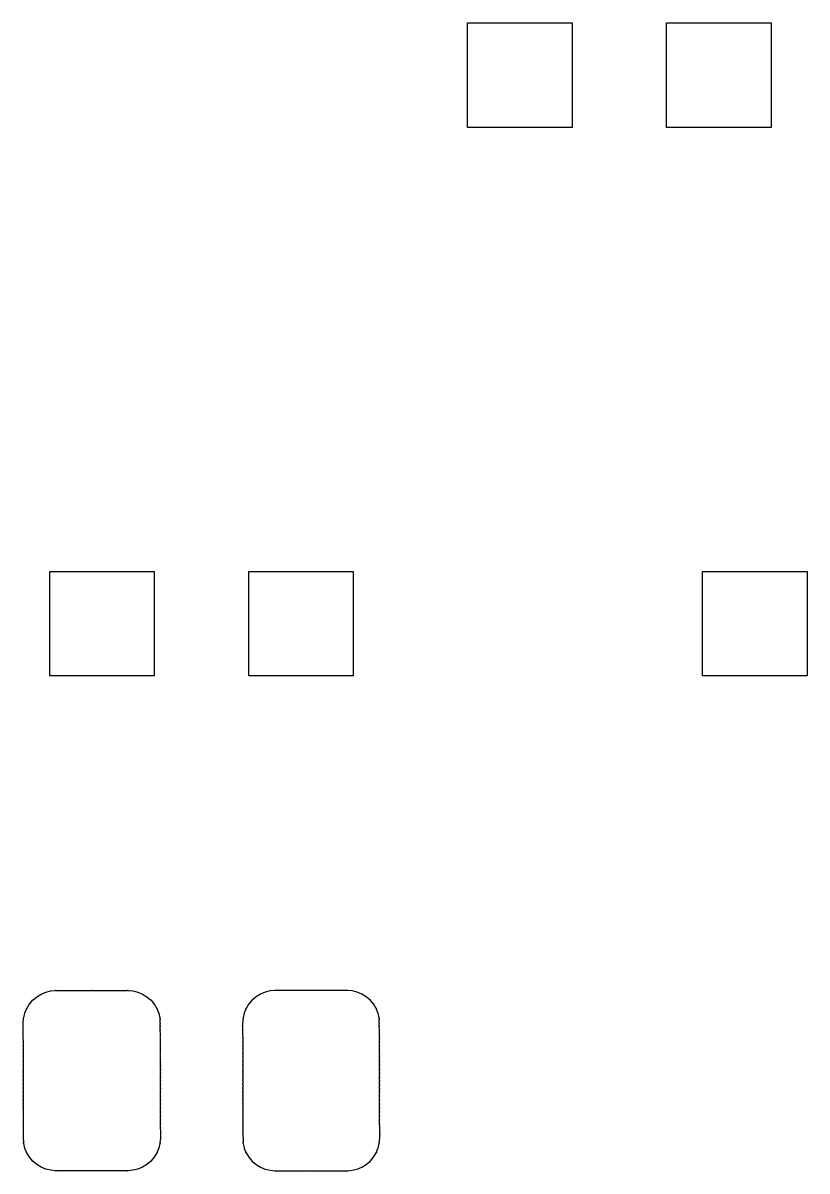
# Model space of a CAD drawing. Header units: millimetres. Extents: x -69.5 to 0, y -72.2 to 0.
# Drawn here: x -23.37 to -17.36, y -54.69 to -45.9 of the extents above; entities that cross this region are included whole.
import ezdxf

# ---------------------------------------------------------------- set-up
doc = ezdxf.new("R2010")
doc.units = ezdxf.units.MM
doc.layers.get('0').update_dxf_attribs({"linetype": 'CONTINUOUS'})

msp = doc.modelspace()

# ---------------------------------------------------------------- linework, layer by layer
for points in [[(-19.162, -45.9), (-19.162, -46.7), (-19.962, -46.7), (-19.962, -45.9)], [(-17.638, -45.9), (-17.638, -46.7), (-18.438, -46.7), (-18.438, -45.9)], [(-23.162, -50.9), (-23.162, -50.1), (-22.362, -50.1), (-22.362, -50.9)], [(-21.638, -50.9), (-21.638, -50.1), (-20.838, -50.1), (-20.838, -50.9)], [(-18.162, -50.9), (-18.162, -50.1), (-17.362, -50.1), (-17.362, -50.9)]]:
    msp.add_lwpolyline(points, close=True)
for points in [[(-23.3526, -54.5177), (-23.3528, -54.5173), (-23.3613, -54.4815, -0.36518), (-23.3642, -54.4801, -0.399927), (-23.3619, -54.4775), (-23.3619, -54.4725, -0.987797), (-23.3619, -54.4675), (-23.362, -54.4425, -0.987329), (-23.362, -54.4375), (-23.3621, -54.4225, -1.000266), (-23.3621, -54.4175), (-23.3621, -54.4125, -0.98686), (-23.3621, -54.4075), (-23.3622, -54.3925, -0.999791), (-23.3622, -54.3875), (-23.3622, -54.3825, -0.986392), (-23.3622, -54.3775), (-23.3623, -54.3625, -0.999317), (-23.3623, -54.3575), (-23.3623, -54.3525, -0.985924), (-23.3623, -54.3475), (-23.3624, -54.3325, -0.998843), (-23.3624, -54.3275), (-23.3624, -54.3225, -0.985457), (-23.3624, -54.3175), (-23.3625, -54.3025, -0.998369), (-23.3625, -54.2975), (-23.3625, -54.2925, -0.984989), (-23.3625, -54.2875), (-23.3626, -54.2725, -0.997896), (-23.3626, -54.2675), (-23.3626, -54.2625, -0.984522), (-23.3626, -54.2575), (-23.3627, -54.2425, -0.997422), (-23.3627, -54.2375), (-23.3627, -54.2325, -0.984055), (-23.3627, -54.2275), (-23.3628, -54.2125, -0.99695), (-23.3628, -54.2075), (-23.3628, -54.2025, -0.983588), (-23.3628, -54.1975), (-23.3629, -54.1825, -0.996477), (-23.3629, -54.1775), (-23.3629, -54.1725, -0.983122), (-23.363, -54.1675), (-23.363, -54.1525, -0.996004), (-23.363, -54.1475), (-23.363, -54.1425, -0.982655), (-23.3631, -54.1375), (-23.3631, -54.1225, -0.995532), (-23.3631, -54.1175), (-23.3631, -54.1125, -0.982189), (-23.3632, -54.1075), (-23.3632, -54.0925, -0.99506), (-23.3632, -54.0875), (-23.3632, -54.0825, -0.981723), (-23.3633, -54.0775), (-23.3633, -54.0625, -0.994588), (-23.3633, -54.0575), (-23.3633, -54.0525, -0.981257), (-23.3634, -54.0475), (-23.3634, -54.0325, -0.994116), (-23.3634, -54.0275), (-23.3634, -54.0225, -0.980792), (-23.3635, -54.0175), (-23.3635, -54.0025, -0.993645), (-23.3635, -53.9975), (-23.3635, -53.9925, -0.980326), (-23.3636, -53.9875), (-23.3636, -53.9725, -0.993173), (-23.3636, -53.9675), (-23.3636, -53.9625, -0.979861), (-23.3637, -53.9575), (-23.3637, -53.9425, -0.992702), (-23.3637, -53.9375), (-23.3637, -53.9325, -0.979396), (-23.3638, -53.9275), (-23.3638, -53.9125, -0.992231), (-23.3638, -53.9075), (-23.3639, -53.8825, -0.991761), (-23.3639, -53.8775), (-23.364, -53.8525, -0.99129), (-23.364, -53.8475), (-23.3641, -53.8225, -0.99082), (-23.3641, -53.8175), (-23.3642, -53.7925, -0.99035), (-23.3642, -53.7875), (-23.3643, -53.7625, -0.98988), (-23.3643, -53.7575), (-23.3644, -53.7325, -0.989411), (-23.3644, -53.7275), (-23.3645, -53.7025, -0.988942), (-23.3645, -53.6975), (-23.3646, -53.6725, -0.988473), (-23.3646, -53.6675), (-23.3647, -53.6425, -0.988004), (-23.3647, -53.6375), (-23.3648, -53.6125, -0.987535), (-23.3648, -53.6075), (-23.3649, -53.5925, -1.000475), (-23.3649, -53.5875), (-23.3649, -53.5825, -0.987067), (-23.3649, -53.5775), (-23.365, -53.56), (-23.362, -53.5225, -0.388553), (-23.3642, -53.5199, -0.362856), (-23.3613, -53.5185), (-23.3528, -53.4827), (-23.3526, -53.4823, -0.238956), (-23.3541, -53.4806, -0.244113), (-23.3519, -53.4804), (-23.3402, -53.4523, -0.713616), (-23.34, -53.4476, 0.180694), (-23.3387, -53.4488), (-23.3378, -53.4465), (-23.3173, -53.4131), (-23.3163, -53.4119, -0.156349), (-23.3171, -53.4106, -0.159375), (-23.3157, -53.4112), (-23.2934, -53.3851, -1.082571), (-23.2899, -53.3816), (-23.2619, -53.3577), (-23.2285, -53.3372), (-23.1923, -53.3222), (-23.1541, -53.3131), (-23.1175, -53.3102, -0.437581), (-23.115, -53.3075, -0.414214), (-23.1125, -53.31), (-22.8425, -53.31, -1), (-22.8375, -53.31), (-22.5675, -53.31, -0.437793), (-22.5648, -53.3075, -0.414005), (-22.5625, -53.3102), (-22.5259, -53.3131), (-22.4877, -53.3222), (-22.4515, -53.3372), (-22.4181, -53.3577), (-22.3901, -53.3816, -1.082571), (-22.3866, -53.3851), (-22.3643, -53.4112, -0.159375), (-22.3629, -53.4106, -0.156349), (-22.3637, -53.4119), (-22.3627, -53.4131), (-22.3422, -53.4465), (-22.3413, -53.4488, 0.180694), (-22.34, -53.4476, -0.713616), (-22.3398, -53.4523), (-22.3281, -53.4804, -0.244113), (-22.3259, -53.4806, -0.238956), (-22.3274, -53.4823), (-22.3272, -53.4827), (-22.3187, -53.5185, -0.36518), (-22.3158, -53.5199, -0.399927), (-22.3181, -53.5225), (-22.3181, -53.5275, -0.987797), (-22.3181, -53.5325), (-22.318, -53.5575, -0.987329), (-22.318, -53.5625), (-22.3179, -53.5775, -1.000266), (-22.3179, -53.5825), (-22.3179, -53.5875, -0.98686), (-22.3179, -53.5925), (-22.3178, -53.6075, -0.999791), (-22.3178, -53.6125), (-22.3178, -53.6175, -0.986392), (-22.3178, -53.6225), (-22.3177, -53.6375, -0.999317), (-22.3177, -53.6425), (-22.3177, -53.6475, -0.985924), (-22.3177, -53.6525), (-22.3176, -53.6675, -0.998843), (-22.3176, -53.6725), (-22.3176, -53.6775, -0.985457), (-22.3176, -53.6825), (-22.3175, -53.6975, -0.998369), (-22.3175, -53.7025), (-22.3175, -53.7075, -0.984989), (-22.3175, -53.7125), (-22.3174, -53.7275, -0.997896), (-22.3174, -53.7325), (-22.3174, -53.7375, -0.984522), (-22.3174, -53.7425), (-22.3173, -53.7575, -0.997422), (-22.3173, -53.7625), (-22.3173, -53.7675, -0.984055), (-22.3173, -53.7725), (-22.3172, -53.7875, -0.99695), (-22.3172, -53.7925), (-22.3172, -53.7975, -0.983588), (-22.3172, -53.8025), (-22.3171, -53.8175, -0.996477), (-22.3171, -53.8225), (-22.3171, -53.8275, -0.983122), (-22.317, -53.8325), (-22.317, -53.8475, -0.996004), (-22.317, -53.8525), (-22.317, -53.8575, -0.982655), (-22.3169, -53.8625), (-22.3169, -53.8775, -0.995532), (-22.3169, -53.8825), (-22.3169, -53.8875, -0.982189), (-22.3168, -53.8925), (-22.3168, -53.9075, -0.99506), (-22.3168, -53.9125), (-22.3168, -53.9175, -0.981723), (-22.3167, -53.9225), (-22.3167, -53.9375, -0.994588), (-22.3167, -53.9425), (-22.3167, -53.9475, -0.981257), (-22.3166, -53.9525), (-22.3166, -53.9675, -0.994116), (-22.3166, -53.9725), (-22.3166, -53.9775, -0.980792), (-22.3165, -53.9825), (-22.3165, -53.9975, -0.993645), (-22.3165, -54.0025), (-22.3165, -54.0075, -0.980326), (-22.3164, -54.0125), (-22.3164, -54.0275, -0.993173), (-22.3164, -54.0325), (-22.3163, -54.0575, -0.992702), (-22.3163, -54.0625), (-22.3163, -54.0675, -0.979396), (-22.3162, -54.0725), (-22.3162, -54.0875, -0.992231), (-22.3162, -54.0925), (-22.3161, -54.1175, -0.991761), (-22.3161, -54.1225), (-22.316, -54.1475, -0.99129), (-22.316, -54.1525), (-22.3159, -54.1775, -0.99082), (-22.3159, -54.1825), (-22.3158, -54.2075, -0.99035), (-22.3158, -54.2125), (-22.3157, -54.2375, -0.98988), (-22.3157, -54.2425), (-22.3156, -54.2675, -0.989411), (-22.3156, -54.2725), (-22.3155, -54.2975, -0.988942), (-22.3155, -54.3025), (-22.3154, -54.3275, -0.988473), (-22.3154, -54.3325), (-22.3153, -54.3575, -0.988004), (-22.3153, -54.3625), (-22.3152, -54.3875, -0.987535), (-22.3152, -54.3925), (-22.3151, -54.4075, -1.000474), (-22.3151, -54.4125), (-22.3151, -54.4175, -0.987067), (-22.3151, -54.4225), (-22.315, -54.44), (-22.318, -54.4775, -0.388553), (-22.3158, -54.4801, -0.362856), (-22.3187, -54.4815), (-22.3272, -54.5173), (-22.3274, -54.5177, -0.238956), (-22.3259, -54.5194, -0.244113), (-22.3281, -54.5196), (-22.3398, -54.5477, -0.713616), (-22.34, -54.5524, 0.180694), (-22.3413, -54.5512), (-22.3422, -54.5535), (-22.3627, -54.5869), (-22.3637, -54.5881, -0.156349), (-22.3629, -54.5894, -0.159375), (-22.3643, -54.5888), (-22.3866, -54.6149, -1.082571), (-22.3901, -54.6184), (-22.4181, -54.6423), (-22.4515, -54.6628), (-22.4877, -54.6778), (-22.5259, -54.6869), (-22.5625, -54.6898, -0.414005), (-22.5648, -54.6925, -0.437793), (-22.5675, -54.69), (-23.1125, -54.69, -0.437793), (-23.1152, -54.6925, -0.414005), (-23.1175, -54.6898), (-23.1541, -54.6869), (-23.1923, -54.6778), (-23.2285, -54.6628), (-23.2619, -54.6423), (-23.2899, -54.6184, -1.082571), (-23.2934, -54.6149), (-23.3157, -54.5888, -0.159375), (-23.3171, -54.5894, -0.156349), (-23.3163, -54.5881), (-23.3173, -54.5869), (-23.3378, -54.5535), (-23.3387, -54.5512, 0.177504), (-23.34, -54.5524, -0.686381), (-23.3402, -54.5477), (-23.3519, -54.5196, -0.244113), (-23.3541, -54.5194, -0.238956)], [(-20.8825, -53.3102, 0.414005), (-20.8848, -53.3075, 0.437793), (-20.8875, -53.31), (-21.4325, -53.31, 0.414214), (-21.435, -53.3075, 0.437581), (-21.4375, -53.3102), (-21.4741, -53.3131), (-21.5123, -53.3222), (-21.5485, -53.3372), (-21.5819, -53.3577), (-21.6099, -53.3816, 1.082571), (-21.6134, -53.3851), (-21.6357, -53.4112, 0.159375), (-21.6371, -53.4106, 0.156349), (-21.6363, -53.4119), (-21.6373, -53.4131), (-21.6578, -53.4465), (-21.6587, -53.4488, -0.180694), (-21.66, -53.4476, 0.713616), (-21.6602, -53.4523), (-21.6719, -53.4804, 0.244113), (-21.6741, -53.4806, 0.238956), (-21.6726, -53.4823), (-21.6728, -53.4827), (-21.6813, -53.5185, 0.362856), (-21.6842, -53.5199, 0.388553), (-21.682, -53.5225), (-21.685, -53.56), (-21.6849, -53.5775, 0.987067), (-21.6849, -53.5825), (-21.6849, -53.5875, 1.000475), (-21.6849, -53.5925), (-21.6848, -53.6075, 0.987535), (-21.6848, -53.6125), (-21.6847, -53.6375, 0.988004), (-21.6847, -53.6425), (-21.6846, -53.6675, 0.988473), (-21.6846, -53.6725), (-21.6845, -53.6975, 0.988942), (-21.6845, -53.7025), (-21.6844, -53.7275, 0.989411), (-21.6844, -53.7325), (-21.6843, -53.7575, 0.98988), (-21.6843, -53.7625), (-21.6842, -53.7875, 0.99035), (-21.6842, -53.7925), (-21.6841, -53.8175, 0.99082), (-21.6841, -53.8225), (-21.684, -53.8475, 0.99129), (-21.684, -53.8525), (-21.6839, -53.8775, 0.991761), (-21.6839, -53.8825), (-21.6838, -53.9075, 0.992231), (-21.6838, -53.9125), (-21.6838, -53.9275, 0.979396), (-21.6837, -53.9325), (-21.6837, -53.9375, 0.992702), (-21.6837, -53.9425), (-21.6836, -53.9675, 0.993173), (-21.6836, -53.9725), (-21.6836, -53.9875, 0.980326), (-21.6835, -53.9925), (-21.6835, -53.9975, 0.993645), (-21.6835, -54.0025), (-21.6835, -54.0175, 0.980792), (-21.6834, -54.0225), (-21.6834, -54.0275, 0.994116), (-21.6834, -54.0325), (-21.6834, -54.0475, 0.981257), (-21.6833, -54.0525), (-21.6833, -54.0575, 0.994588), (-21.6833, -54.0625), (-21.6833, -54.0775, 0.981723), (-21.6832, -54.0825), (-21.6832, -54.0875, 0.99506), (-21.6832, -54.0925), (-21.6832, -54.1075, 0.982189), (-21.6831, -54.1125), (-21.6831, -54.1175, 0.995532), (-21.6831, -54.1225), (-21.6831, -54.1375, 0.982655), (-21.683, -54.1425), (-21.683, -54.1475, 0.996004), (-21.683, -54.1525), (-21.683, -54.1675, 0.983122), (-21.6829, -54.1725), (-21.6829, -54.1775, 0.996477), (-21.6829, -54.1825), (-21.6828, -54.1975, 0.983588), (-21.6828, -54.2025), (-21.6828, -54.2075, 0.996949), (-21.6828, -54.2125), (-21.6827, -54.2275, 0.984055), (-21.6827, -54.2325), (-21.6827, -54.2375, 0.997422), (-21.6827, -54.2425), (-21.6826, -54.2575, 0.984522), (-21.6826, -54.2625), (-21.6826, -54.2675, 0.997896), (-21.6826, -54.2725), (-21.6825, -54.2875, 0.984989), (-21.6825, -54.2925), (-21.6825, -54.2975, 0.998369), (-21.6825, -54.3025), (-21.6824, -54.3175, 0.985457), (-21.6824, -54.3225), (-21.6824, -54.3275, 0.998843), (-21.6824, -54.3325), (-21.6823, -54.3475, 0.985924), (-21.6823, -54.3525), (-21.6823, -54.3575, 0.999317), (-21.6823, -54.3625), (-21.6822, -54.3775, 0.986392), (-21.6822, -54.3825), (-21.6822, -54.3875, 0.999791), (-21.6822, -54.3925), (-21.6821, -54.4075, 0.98686), (-21.6821, -54.4125), (-21.6821, -54.4175, 1.000266), (-21.6821, -54.4225), (-21.682, -54.4375, 0.987329), (-21.682, -54.4425), (-21.6819, -54.4675, 0.987797), (-21.6819, -54.4725), (-21.6819, -54.4775, 0.399927), (-21.6842, -54.4801, 0.36518), (-21.6813, -54.4815), (-21.6728, -54.5173), (-21.6726, -54.5177, 0.238956), (-21.6741, -54.5194, 0.244113), (-21.6719, -54.5196), (-21.6602, -54.5477, 0.713616), (-21.66, -54.5524, -0.180694), (-21.6587, -54.5512), (-21.6578, -54.5535), (-21.6373, -54.5869), (-21.6363, -54.5881, 0.156349), (-21.6371, -54.5894, 0.159375), (-21.6357, -54.5888), (-21.6134, -54.6149, 1.082571), (-21.6099, -54.6184), (-21.5819, -54.6423), (-21.5485, -54.6628), (-21.5123, -54.6778), (-21.4741, -54.6869), (-21.4375, -54.6898, 0.414005), (-21.4352, -54.6925, 0.437793), (-21.4325, -54.69), (-21.1625, -54.69, 1), (-21.1575, -54.69), (-20.8875, -54.69, 0.437793), (-20.8848, -54.6925, 0.414005), (-20.8825, -54.6898), (-20.8459, -54.6869), (-20.8077, -54.6778), (-20.7715, -54.6628), (-20.7381, -54.6423), (-20.7101, -54.6184, 1.082571), (-20.7066, -54.6149), (-20.6843, -54.5888, 0.159375), (-20.6829, -54.5894, 0.156349), (-20.6837, -54.5881), (-20.6827, -54.5869), (-20.6622, -54.5535), (-20.6613, -54.5512, -0.180694), (-20.66, -54.5524, 0.713616), (-20.6598, -54.5477), (-20.6481, -54.5196, 0.244113), (-20.6459, -54.5194, 0.238956), (-20.6474, -54.5177), (-20.6472, -54.5173), (-20.6387, -54.4815, 0.362856), (-20.6358, -54.4801, 0.388553), (-20.638, -54.4775), (-20.635, -54.44), (-20.6351, -54.4225, 0.987067), (-20.6351, -54.4175), (-20.6351, -54.4125, 1.000475), (-20.6351, -54.4075), (-20.6352, -54.3925, 0.987535), (-20.6352, -54.3875), (-20.6353, -54.3625, 0.988004), (-20.6353, -54.3575), (-20.6354, -54.3325, 0.988473), (-20.6354, -54.3275), (-20.6355, -54.3025, 0.988942), (-20.6355, -54.2975), (-20.6356, -54.2725, 0.989411), (-20.6356, -54.2675), (-20.6357, -54.2425, 0.98988), (-20.6357, -54.2375), (-20.6358, -54.2125, 0.99035), (-20.6358, -54.2075), (-20.6359, -54.1825, 0.99082), (-20.6359, -54.1775), (-20.636, -54.1525, 0.99129), (-20.636, -54.1475), (-20.6361, -54.1225, 0.991761), (-20.6361, -54.1175), (-20.6362, -54.0925, 0.992231), (-20.6362, -54.0875), (-20.6362, -54.0725, 0.979396), (-20.6363, -54.0675), (-20.6363, -54.0625, 0.992702), (-20.6363, -54.0575), (-20.6363, -54.0425, 0.979861), (-20.6364, -54.0375), (-20.6364, -54.0325, 0.993173), (-20.6364, -54.0275), (-20.6364, -54.0125, 0.980326), (-20.6365, -54.0075), (-20.6365, -54.0025, 0.993645), (-20.6365, -53.9975), (-20.6365, -53.9825, 0.980792), (-20.6366, -53.9775), (-20.6366, -53.9725, 0.994116), (-20.6366, -53.9675), (-20.6366, -53.9525, 0.981257), (-20.6367, -53.9475), (-20.6367, -53.9425, 0.994588), (-20.6367, -53.9375), (-20.6367, -53.9225, 0.981723), (-20.6368, -53.9175), (-20.6368, -53.9125, 0.99506), (-20.6368, -53.9075), (-20.6368, -53.8925, 0.982189), (-20.6369, -53.8875), (-20.6369, -53.8825, 0.995532), (-20.6369, -53.8775), (-20.6369, -53.8625, 0.982655), (-20.637, -53.8575), (-20.637, -53.8525, 0.996004), (-20.637, -53.8475), (-20.637, -53.8325, 0.983122), (-20.6371, -53.8275), (-20.6371, -53.8225, 0.996477), (-20.6371, -53.8175), (-20.6372, -53.8025, 0.983588), (-20.6372, -53.7975), (-20.6372, -53.7925, 0.99695), (-20.6372, -53.7875), (-20.6373, -53.7725, 0.984055), (-20.6373, -53.7675), (-20.6373, -53.7625, 0.997423), (-20.6373, -53.7575), (-20.6374, -53.7425, 0.984522), (-20.6374, -53.7375), (-20.6374, -53.7325, 0.997896), (-20.6374, -53.7275), (-20.6375, -53.7125, 0.984989), (-20.6375, -53.7075), (-20.6375, -53.7025, 0.998369), (-20.6375, -53.6975), (-20.6376, -53.6825, 0.985457), (-20.6376, -53.6775), (-20.6376, -53.6725, 0.998843), (-20.6376, -53.6675), (-20.6377, -53.6525, 0.985924), (-20.6377, -53.6475), (-20.6377, -53.6425, 0.999317), (-20.6377, -53.6375), (-20.6378, -53.6225, 0.986392), (-20.6378, -53.6175), (-20.6378, -53.6125, 0.999791), (-20.6378, -53.6075), (-20.6379, -53.5925, 0.98686), (-20.6379, -53.5875), (-20.6379, -53.5825, 1.000266), (-20.6379, -53.5775), (-20.638, -53.5625, 0.987329), (-20.638, -53.5575), (-20.6381, -53.5325, 0.987797), (-20.6381, -53.5275), (-20.6381, -53.5225, 0.399927), (-20.6358, -53.5199, 0.36518), (-20.6387, -53.5185), (-20.6472, -53.4827), (-20.6474, -53.4823, 0.238956), (-20.6459, -53.4806, 0.244113), (-20.6481, -53.4804), (-20.6598, -53.4523, 0.686381), (-20.66, -53.4476, -0.177504), (-20.6613, -53.4488), (-20.6622, -53.4465), (-20.6827, -53.4131), (-20.6837, -53.4119, 0.156349), (-20.6829, -53.4106, 0.159375), (-20.6843, -53.4112), (-20.7066, -53.3851, 1.082571), (-20.7101, -53.3816), (-20.7381, -53.3577), (-20.7715, -53.3372), (-20.8077, -53.3222), (-20.8459, -53.3131)]]:
    msp.add_lwpolyline(points, format="xyb", close=True)

doc.saveas('drawing.dxf')
